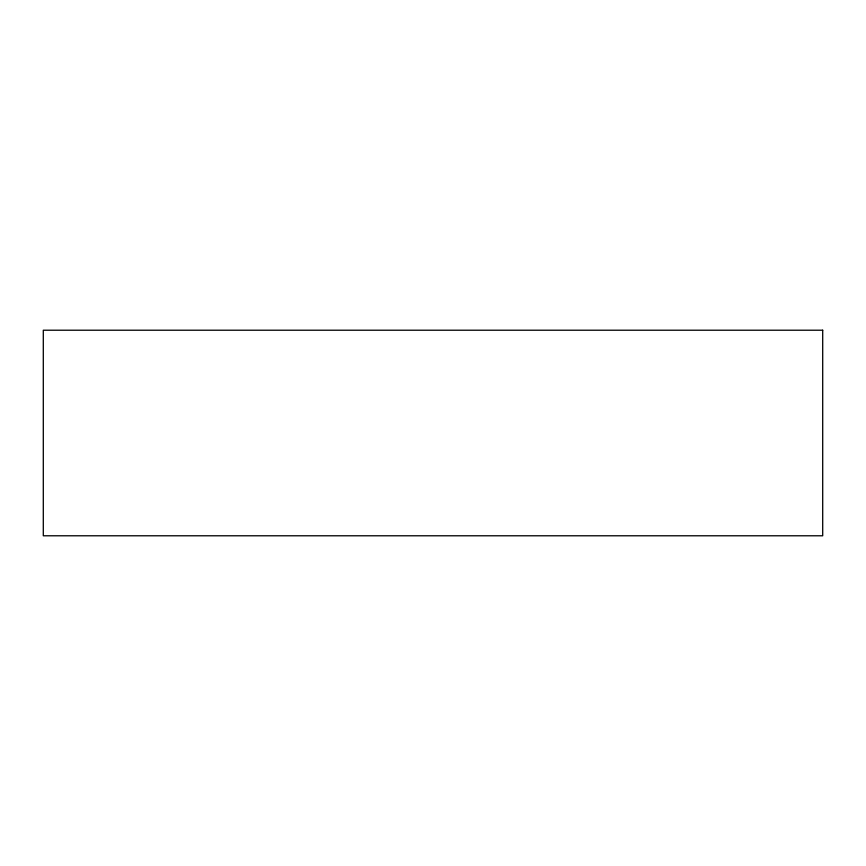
<?xml version="1.0" encoding="UTF-8"?>
<svg xmlns="http://www.w3.org/2000/svg" width="866" height="866" viewBox="0 0 866 866"><rect width="100%" height="100%" fill="white"/><g stroke="black" fill="none" stroke-linecap="round" stroke-linejoin="round"><path stroke-width="1.3" d="M822.7 330.217L43.3 330.217L43.3 535.783L822.7 535.783L822.7 330.217"/></g></svg>
